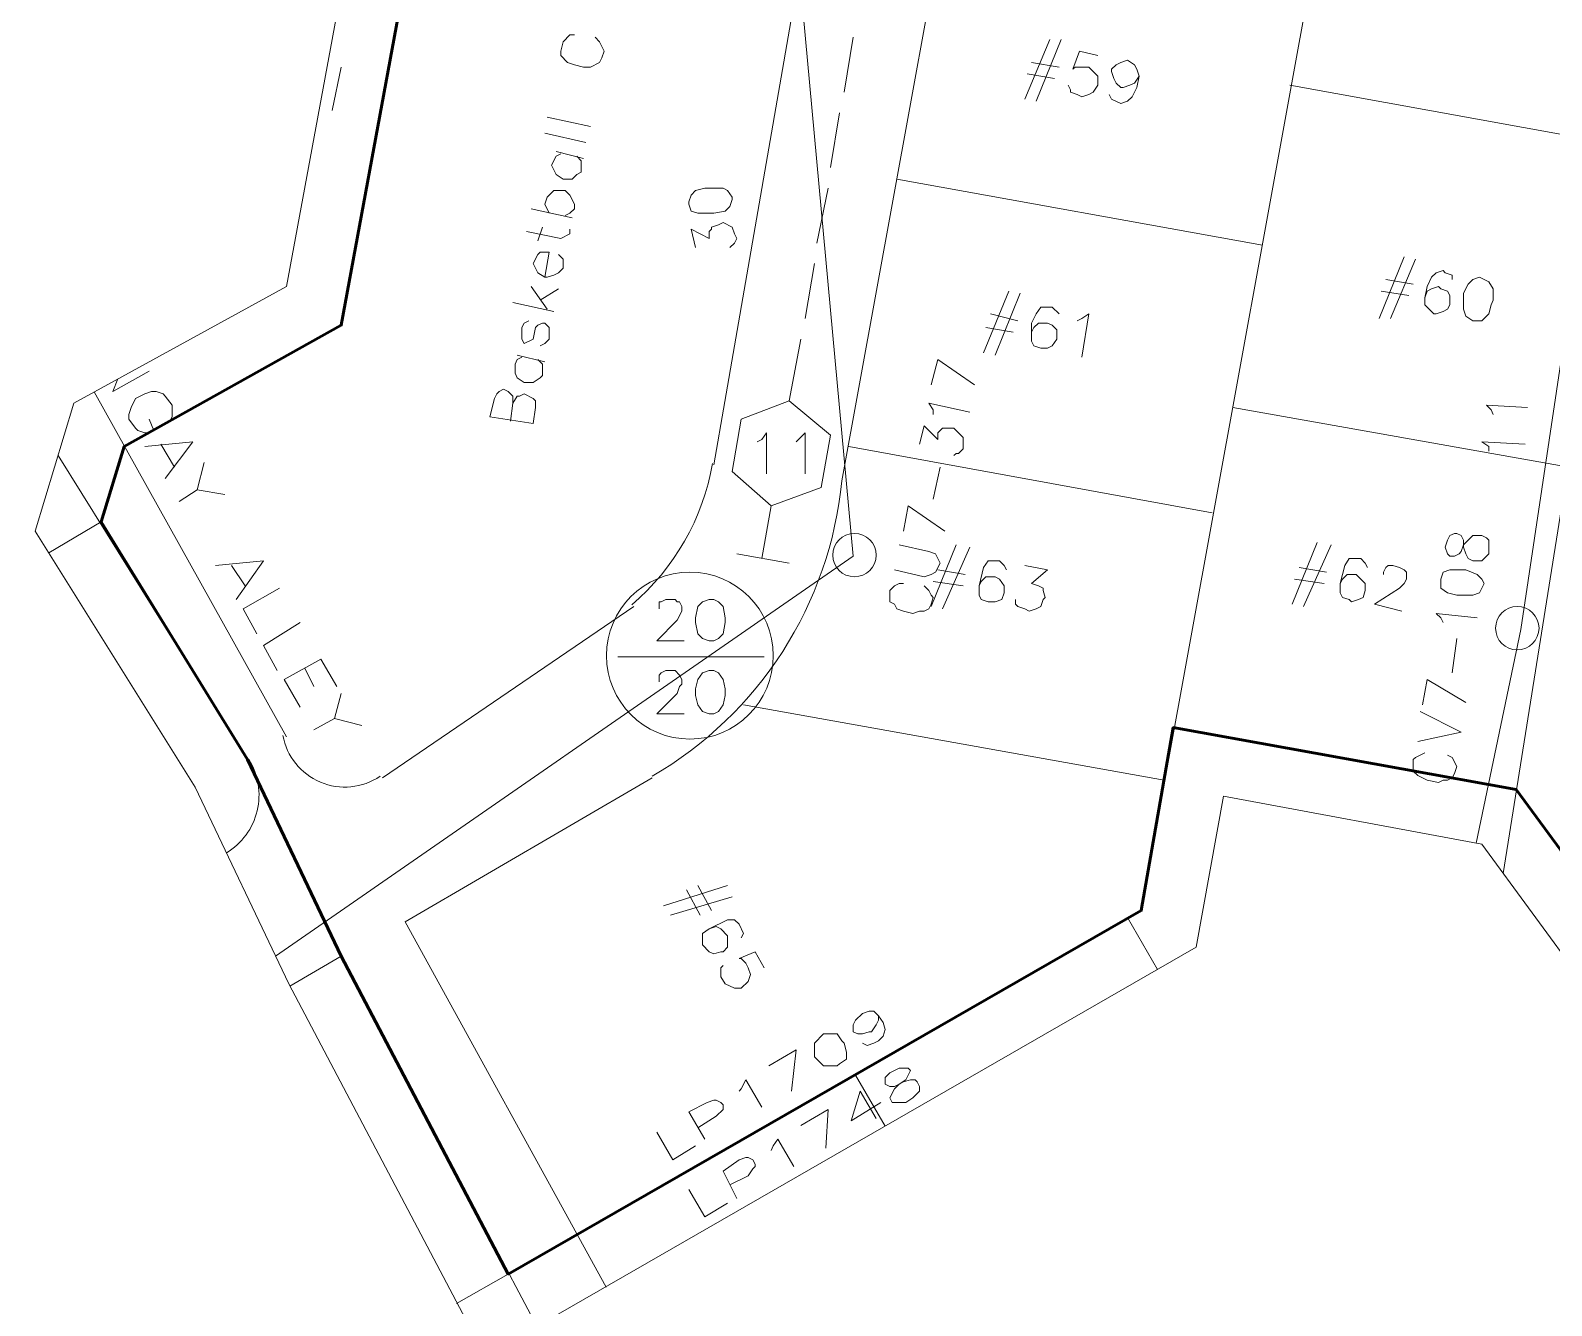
# Model space of a CAD drawing. Header units: millimetres. Extents: x 3.6 to 37.8, y 0.6 to 28.7.
# Drawn here: x 17.978 to 20.753, y 1.724 to 4.05 of the extents above; entities that cross this region are included whole.
import ezdxf

# ---------------------------------------------------------------- set-up
doc = ezdxf.new("R2010")
doc.units = ezdxf.units.MM
for name, color, linetype in [('PDF_0', 7, 'Continuous'), ('PDF_S102$BOUNDARY-NODE', 3, 'Continuous'), ('PDF_S102$NAME-LANDMARK', 7, 'Continuous'), ('PDF_S102$NAME-ROAD', 7, 'Continuous'), ('PDF_S102$Passives-TapOffs', 7, 'Continuous'), ('PDF_S102$POLE', 7, 'Continuous'), ('PDF_S102$STRAND', 7, 'Continuous'), ('PDF_S102$Symbols-SelfTerminating', 7, 'Continuous')]:
    doc.layers.add(name, color=color, linetype=linetype)
for name, color, linetype, true_color in [('PDF_S102$Cable-565', 23, 'Continuous', 0xdd8a6d), ('PDF_S102$LOTS', 254, 'Continuous', 0xdcdcdc), ('PDF_S102$NAME-boundarynode', 104, 'Continuous', 0x009425), ('PDF_S102$ROAD', 8, 'Continuous', 0x7f7f7f), ('PDF_S102$SDU', 157, 'Continuous', 0x396472), ('PDF_S102$Symbols-EndOfLine', 15, 'Continuous', 0x944a4a)]:
    doc.layers.add(name, color=color, linetype=linetype, true_color=true_color)

msp = doc.modelspace()

# ---------------------------------------------------------------- linework, layer by layer
at = {"layer": 'PDF_0', "lineweight": 9}
msp.add_lwpolyline([(16.18099, 9.11284), (16.10593, 8.90851), (14.9008, 2.41582), (15.6931, 2.86201), (16.37281, 3.29152), (17.44033, 3.91285), (17.97826, 4.24645), (18.54955, 4.14637), (18.4453, 3.58342), (18.05749, 3.37075), (17.9866, 3.13723), (18.2785, 2.67019), (18.44947, 2.31157), (18.80809, 1.63186), (20.10496, 2.37829), (20.155, 2.65351), (20.62621, 2.56594), (20.80969, 2.31574)], dxfattribs=at)
at = {"layer": 'PDF_S102$BOUNDARY-NODE', "lineweight": 60}
msp.add_lwpolyline([(21.42755, 2.20272), (21.44353, 2.31157), (20.87224, 2.41582), (20.68876, 2.66602), (20.06326, 2.77861), (20.00488, 2.44501), (18.84979, 1.78198), (18.54538, 2.36161), (18.37441, 2.72023), (18.10753, 3.15391), (18.14923, 3.29152), (18.54538, 3.51253), (18.67882, 4.23811), (17.95741, 4.36321), (17.38195, 4.00459), (16.31443, 3.38743), (15.63472, 2.95792), (15.05509, 2.62849), (15.18853, 3.34573)], dxfattribs=at)
at = {"layer": 'PDF_S102$Cable-565', "lineweight": 13}
for points in [[(19.46278, 3.93787), (19.47946, 4.03795)], [(19.43776, 3.80026), (19.45444, 3.90034)], [(19.41274, 3.66265), (19.43359, 3.76273)], [(19.39189, 3.52504), (19.40857, 3.62512)], [(19.3627, 3.37492), (19.38355, 3.48751)]]:
    msp.add_lwpolyline(points, dxfattribs=at)
at = {"layer": 'PDF_S102$LOTS', "lineweight": 0}
for points in [[(18.14923, 3.29152), (18.54538, 3.51253), (19.43359, 8.33305)], [(18.97489, 1.85287), (20.00488, 2.44501), (20.4052, 4.64677)], [(20.27593, 3.95038), (20.87641, 3.84196)], [(19.55869, 3.77941), (20.22589, 3.65848)], [(20.17168, 3.36241), (20.78467, 3.25399)], [(19.47112, 3.29152), (20.13415, 3.17059)], [(18.10753, 3.15391), (18.01148, 3.09743)], [(19.2793, 2.82031), (20.04658, 2.6827)], [(20.06326, 2.77861), (20.68876, 2.66602)], [(20.0343, 2.33758), (19.97986, 2.4325)], [(19.53785, 2.0516), (19.48363, 2.14477)], [(18.84979, 1.78198), (18.75567, 1.72798)]]:
    msp.add_lwpolyline(points, dxfattribs=at)
at = {"layer": 'PDF_S102$NAME-boundarynode', "lineweight": 18}
for points in [[(19.52533, 2.24485), (19.52116, 2.23651), (19.51282, 2.224), (19.50865, 2.224), (19.49614, 2.21983), (19.4878, 2.21983), (19.47946, 2.224), (19.47946, 2.23651), (19.48363, 2.24485), (19.49614, 2.25736), (19.50865, 2.26153), (19.51699, 2.26153), (19.52533, 2.25319)], [(19.40857, 2.20315), (19.42525, 2.21983), (19.45027, 2.21983), (19.45861, 2.20732), (19.46278, 2.20315), (19.46695, 2.18647), (19.46695, 2.17396), (19.45444, 2.16562), (19.45027, 2.16145), (19.42525, 2.16145), (19.40857, 2.17813)], [(19.54618, 2.14894), (19.56286, 2.15728), (19.57954, 2.15728), (19.58371, 2.15311), (19.57537, 2.13643), (19.56286, 2.12809), (19.55452, 2.11975), (19.54618, 2.10307), (19.55035, 2.09473), (19.57537, 2.09473), (19.58788, 2.10307), (19.60039, 2.11558), (19.60039, 2.12392), (19.59622, 2.13226), (19.59205, 2.13643), (19.58371, 2.13643), (19.5712, 2.13226), (19.55452, 2.12392), (19.54618, 2.12392), (19.53784, 2.12809), (19.53784, 2.1406)]]:
    msp.add_lwpolyline(points, close=True, dxfattribs=at)
for points in [[(19.52533, 2.25319), (19.53367, 2.24068), (19.53784, 2.22817), (19.53367, 2.21566), (19.52533, 2.20732), (19.51699, 2.20315), (19.50448, 2.19898), (19.49614, 2.20315)], [(19.32517, 2.16145), (19.37521, 2.19064), (19.36687, 2.11558)], [(19.27096, 2.11558), (19.27513, 2.11975), (19.28347, 2.13643), (19.31266, 2.08639)], [(19.5295, 2.09473), (19.47529, 2.06137), (19.49197, 2.11558), (19.52116, 2.06554)], [(19.20841, 2.02801), (19.17922, 2.07805), (19.21258, 2.09473), (19.22509, 2.0989), (19.22926, 2.0989), (19.2376, 2.09473), (19.24177, 2.09056), (19.24177, 2.08222), (19.22926, 2.06971), (19.1959, 2.04886)], [(19.38355, 2.05303), (19.43359, 2.08222), (19.42942, 2.01133)], [(19.19173, 2.0155), (19.15003, 1.99048), (19.12084, 2.04052)], [(19.32934, 2.00716), (19.33351, 2.0155), (19.34185, 2.02801), (19.37104, 1.97797)], [(19.26679, 1.91959), (19.24177, 1.96963), (19.27096, 1.99048), (19.28347, 1.99465), (19.28764, 1.99465), (19.29598, 1.99048), (19.30015, 1.98214), (19.30015, 1.97797), (19.29598, 1.9738), (19.28764, 1.96129), (19.25428, 1.94461)], [(19.25011, 1.91125), (19.20841, 1.88623), (19.17922, 1.93627)]]:
    msp.add_lwpolyline(points, dxfattribs=at)
at = {"layer": 'PDF_S102$NAME-LANDMARK', "lineweight": 0}
for points in [[(19.00825, 4.03795), (19.01659, 4.02961), (19.02493, 4.01293), (19.02076, 4.00042), (19.01659, 3.99208), (18.99991, 3.98374), (18.9874, 3.98374), (18.97072, 3.98791), (18.95821, 3.99208), (18.9457, 4.00459), (18.9457, 4.01293), (18.94987, 4.02961), (18.96238, 4.04212), (18.97072, 4.04212)], [(18.99991, 3.87532), (18.92068, 3.892)], [(18.99157, 3.84613), (18.91651, 3.86281)], [(18.97489, 3.82111), (18.98323, 3.81277), (18.98323, 3.79192), (18.97489, 3.78775), (18.96655, 3.77941), (18.94987, 3.77941), (18.93736, 3.78775), (18.92902, 3.80443), (18.93736, 3.82111), (18.9457, 3.82528)], [(18.9874, 3.81694), (18.93736, 3.82945)], [(18.92485, 3.71686), (18.91651, 3.73354), (18.92068, 3.74605), (18.93319, 3.75856), (18.95404, 3.75856), (18.96238, 3.75022), (18.97072, 3.73354), (18.97072, 3.7252), (18.96238, 3.71686), (18.95404, 3.71269)], [(18.96655, 3.70852), (18.89149, 3.7252)], [(18.91234, 3.69184), (18.904, 3.66682)], [(18.96238, 3.68767), (18.96238, 3.67933), (18.9457, 3.67099), (18.88315, 3.6835)], [(18.94153, 3.6418), (18.94987, 3.63346), (18.94987, 3.61678), (18.94153, 3.60844), (18.93319, 3.60427), (18.92068, 3.6001), (18.91651, 3.6001), (18.904, 3.60844), (18.89566, 3.62512), (18.904, 3.6418), (18.90817, 3.64597), (18.92485, 3.64597), (18.91651, 3.6001)], [(18.92068, 3.54172), (18.89149, 3.58342)], [(18.93319, 3.53755), (18.85813, 3.55423)], [(18.94153, 3.57925), (18.90817, 3.5584)], [(18.90817, 3.475), (18.91651, 3.47917), (18.92485, 3.48751), (18.92485, 3.50836), (18.91651, 3.5167), (18.91234, 3.5167), (18.904, 3.51253), (18.89983, 3.50836), (18.89566, 3.48751), (18.87898, 3.47917), (18.87481, 3.48751), (18.87481, 3.50836), (18.87898, 3.5167), (18.88732, 3.52087)], [(18.904, 3.44998), (18.91234, 3.44164), (18.91234, 3.42079), (18.90817, 3.41662), (18.89566, 3.40828), (18.87898, 3.40828), (18.86647, 3.41662), (18.8623, 3.42496), (18.8623, 3.44164), (18.86647, 3.44998), (18.87481, 3.45415)], [(18.91651, 3.44581), (18.86647, 3.45832)], [(18.85813, 3.37075), (18.86647, 3.38326), (18.87064, 3.38326), (18.87898, 3.38743), (18.89566, 3.37909), (18.89983, 3.37492), (18.89983, 3.36241), (18.89566, 3.33322), (18.81643, 3.34573), (18.82477, 3.37909), (18.82894, 3.38743), (18.83311, 3.3916), (18.84145, 3.39577), (18.84979, 3.3916), (18.85813, 3.38326), (18.85813, 3.37075), (18.85396, 3.33739)]]:
    msp.add_lwpolyline(points, dxfattribs=at)
at = {"layer": 'PDF_S102$NAME-ROAD', "lineweight": 9}
for points in [[(18.13789, 3.41484), (18.12838, 3.3916), (18.1951, 3.42913)], [(18.1951, 3.34156), (18.20344, 3.32071), (18.1951, 3.31654), (18.18676, 3.31654), (18.17425, 3.32071), (18.17008, 3.32488), (18.15757, 3.34156), (18.15757, 3.3499), (18.16174, 3.36241), (18.17008, 3.37909), (18.18676, 3.38743), (18.19927, 3.3916), (18.20761, 3.3916), (18.22012, 3.38743), (18.22429, 3.38326), (18.2368, 3.36658), (18.2368, 3.34573), (18.23263, 3.33739)], [(18.18676, 3.29152), (18.27433, 3.29986), (18.22429, 3.23314)], [(18.24097, 3.25399), (18.21595, 3.29569)], [(18.29518, 3.26233), (18.28267, 3.21229), (18.24931, 3.19144)], [(18.28267, 3.21229), (18.33271, 3.20395)], [(18.31603, 3.07468), (18.4036, 3.08302), (18.35356, 3.01213)], [(18.37024, 3.03715), (18.34522, 3.07468)], [(18.39109, 2.94958), (18.36607, 2.99545), (18.43279, 3.03298)], [(18.42862, 2.88286), (18.4036, 2.92873), (18.47032, 2.97043)], [(18.47032, 2.81614), (18.44113, 2.86618), (18.50785, 2.90371), (18.53704, 2.85367)], [(18.49534, 2.85367), (18.47866, 2.88703)], [(18.54538, 2.84116), (18.53287, 2.79529), (18.49534, 2.77444)], [(18.53287, 2.79529), (18.58291, 2.78278)]]:
    msp.add_lwpolyline(points, dxfattribs=at)
at = {"layer": 'PDF_S102$Passives-TapOffs', "lineweight": 9}
msp.add_lwpolyline([(19.42108, 3.21646), (19.32934, 3.1831), (19.25845, 3.24565), (19.27513, 3.34156), (19.3627, 3.37492), (19.43776, 3.31237)], close=True, dxfattribs=at)
for points in [[(19.30432, 3.29986), (19.31266, 3.30403), (19.321, 3.31654), (19.321, 3.24148)], [(19.37521, 3.29986), (19.39189, 3.31654), (19.39189, 3.24148)]]:
    msp.add_lwpolyline(points, dxfattribs=at)
at = {"layer": 'PDF_S102$POLE', "lineweight": 0}
for points in [[(19.62124, 3.40411), (19.63375, 3.44998), (19.70047, 3.40411)], [(19.62541, 3.3499), (19.62541, 3.35824), (19.61707, 3.37075), (19.69213, 3.35407)], [(19.60039, 3.29569), (19.60873, 3.32905), (19.63375, 3.30403), (19.63375, 3.31654), (19.64209, 3.32488), (19.66294, 3.32488), (19.67962, 3.3082), (19.67962, 3.28735), (19.67128, 3.27901), (19.66711, 3.27901), (19.66294, 3.27484)], [(19.63792, 3.25399), (19.62541, 3.19561)], [(19.5712, 3.13723), (19.57954, 3.1831), (19.64626, 3.13723)], [(19.56286, 3.11221), (19.61707, 3.0997), (19.62958, 3.09553), (19.63792, 3.07885), (19.62958, 3.06217), (19.62124, 3.058), (19.60873, 3.05383), (19.55452, 3.06634)], [(19.60873, 3.03715), (19.61707, 3.02881), (19.62124, 3.02047), (19.62541, 3.0163), (19.62124, 3.00379), (19.61707, 2.99545), (19.60873, 2.99128), (19.60039, 2.99128), (19.58788, 2.98711), (19.5712, 2.99128), (19.55869, 2.99545), (19.55452, 3.00379), (19.54618, 3.00796), (19.54618, 3.02881), (19.55452, 3.03715), (19.56286, 3.04132), (19.5712, 3.04132)], [(20.55532, 2.97043), (20.55115, 2.97877), (20.54281, 2.98711), (20.61787, 2.97877)], [(20.58034, 2.94124), (20.572, 2.87869)], [(20.51779, 2.82031), (20.52613, 2.86618), (20.59702, 2.82448)], [(20.51362, 2.8078), (20.58868, 2.77027), (20.50945, 2.75359)], [(20.56366, 2.72857), (20.572, 2.7244), (20.58034, 2.70772), (20.57617, 2.69521), (20.572, 2.68687), (20.56366, 2.6827), (20.55532, 2.6827), (20.54698, 2.67853), (20.52613, 2.6827), (20.50945, 2.69104), (20.50111, 2.69938), (20.50111, 2.72023), (20.50528, 2.7244), (20.52196, 2.73274)]]:
    msp.add_lwpolyline(points, dxfattribs=at)
for points in [[(20.55949, 3.10804), (20.56366, 3.12055), (20.56783, 3.12889), (20.57617, 3.13306), (20.58034, 3.13306), (20.58868, 3.12889), (20.59285, 3.12055), (20.59285, 3.10804), (20.59702, 3.09553), (20.60119, 3.08719), (20.60953, 3.08302), (20.62621, 3.08302), (20.63872, 3.09553), (20.63872, 3.12055), (20.63455, 3.12472), (20.62621, 3.12889), (20.60953, 3.12889), (20.59285, 3.11221), (20.58868, 3.0997), (20.58451, 3.09553), (20.57617, 3.09136), (20.56783, 3.09136), (20.56366, 3.09553)], [(20.55115, 3.03298), (20.55115, 3.04966), (20.55532, 3.06217), (20.56783, 3.06634), (20.59702, 3.06634), (20.61787, 3.058), (20.62621, 3.04966), (20.63038, 3.04132), (20.62204, 3.02464), (20.60953, 3.02047), (20.58034, 3.02047), (20.56366, 3.02464)]]:
    msp.add_lwpolyline(points, close=True, dxfattribs=at)
for centre in [(19.48154, 3.09345), (20.69084, 2.96001)]:
    msp.add_circle(centre, 0.03961, dxfattribs=at)
at = {"layer": 'PDF_S102$ROAD', "lineweight": 0}
for points in [[(19.22509, 3.25816), (20.06326, 8.08285)], [(20.66526, 2.51269), (20.91394, 4.07131)], [(18.09438, 3.39098), (18.4453, 2.76193)], [(18.37441, 2.72023), (18.02851, 3.27528)], [(18.62044, 2.68687), (19.07914, 2.99962)], [(19.02857, 1.75824), (18.66214, 2.42416), (19.1125, 2.68687)], [(18.90273, 1.68575), (18.54538, 2.36161), (18.45172, 2.30729)]]:
    msp.add_lwpolyline(points, dxfattribs=at)
msp.add_lwpolyline([(20.33431, 8.03698), (19.45861, 3.22897, -0.2413116), (19.11249, 2.68986)], format="xyb", dxfattribs=at)
for centre, radius, start, end in [((18.7935, 3.3353), 0.43576, 310.29779, 350.14526), ((18.55164, 2.78487), 0.11468, 190.2077, 304.1785), ((18.27225, 2.65559), 0.12301, 301.0532, 32.04217)]:
    msp.add_arc(centre, radius, start, end, dxfattribs=at)
at = {"layer": 'PDF_S102$SDU', "lineweight": 0}
for points in [[(19.79221, 3.92536), (19.83808, 4.03378)], [(19.81306, 3.92119), (19.85893, 4.03378)], [(19.87144, 3.95038), (19.87561, 3.94204), (19.87561, 3.93787), (19.88812, 3.9337), (19.89646, 3.92953), (19.90897, 3.9337), (19.91731, 3.93787), (19.92565, 3.95038), (19.92565, 3.96706), (19.90897, 3.98374), (19.88395, 3.98374), (19.87978, 3.97957), (19.89229, 4.01293), (19.92565, 4.00459)], [(18.5287, 3.90451), (18.54538, 3.98374)], [(19.84642, 3.96289), (19.79638, 3.97123)], [(19.85476, 3.98374), (19.80472, 3.99208)], [(20.00071, 3.96706), (19.99654, 3.94621), (19.9882, 3.92953), (19.97986, 3.92119), (19.96735, 3.91702), (19.95067, 3.92536), (19.9465, 3.9337)], [(20.43856, 3.52504), (20.48443, 3.63763)], [(20.45941, 3.52504), (20.50528, 3.63346)], [(20.52196, 3.56257), (20.52613, 3.58342), (20.53447, 3.6001), (20.54281, 3.60844), (20.55532, 3.61261), (20.55949, 3.60844), (20.572, 3.60427), (20.572, 3.59593)], [(20.50111, 3.58759), (20.45107, 3.59593)], [(19.71715, 3.46249), (19.76302, 3.57508)], [(19.738, 3.45832), (19.78387, 3.57091)], [(20.49277, 3.56674), (20.44273, 3.57508)], [(19.7797, 3.52087), (19.72966, 3.53338)], [(19.80472, 3.50002), (19.80472, 3.5167), (19.81306, 3.53338), (19.8214, 3.54589), (19.84225, 3.54589), (19.85476, 3.53338)], [(19.88812, 3.52087), (19.89646, 3.52504), (19.90897, 3.53338), (19.89646, 3.45415)], [(19.77136, 3.50002), (19.72132, 3.50836)], [(19.62124, 2.99962), (19.66711, 3.11221)], [(20.2801, 3.00379), (20.32597, 3.11638)], [(20.30095, 2.99962), (20.35099, 3.11221)], [(19.64209, 2.99545), (19.69213, 3.10804)], [(19.70881, 3.03715), (19.71715, 3.07051), (19.72549, 3.08302), (19.74634, 3.08302), (19.75468, 3.07468), (19.75885, 3.06634)], [(20.36767, 3.04132), (20.37601, 3.07468), (20.38435, 3.08719), (20.4052, 3.08719), (20.41354, 3.07885), (20.41771, 3.07051)], [(19.68379, 3.058), (19.63375, 3.06634)], [(19.79221, 3.07468), (19.83391, 3.06634), (19.80472, 3.04132), (19.81723, 3.03715), (19.82557, 3.03298), (19.82557, 3.02881), (19.82974, 3.0163), (19.82557, 3.01213), (19.8214, 2.99962), (19.81306, 2.99545), (19.80055, 2.99128), (19.79221, 2.99545), (19.7797, 2.99962), (19.77553, 3.00379), (19.77553, 3.01213)], [(20.34265, 3.06217), (20.29261, 3.07051)], [(20.4469, 3.058), (20.4469, 3.06217), (20.45107, 3.07051), (20.45524, 3.07468), (20.46358, 3.07468), (20.47609, 3.07051), (20.48443, 3.06634), (20.4886, 3.06217), (20.4886, 3.04966), (20.48443, 3.04132), (20.47609, 3.03298), (20.43022, 3.00379), (20.48026, 2.99128)], [(19.67962, 3.03715), (19.62541, 3.04549)], [(20.33848, 3.04132), (20.28427, 3.04966)], [(19.13335, 2.45335), (19.25011, 2.49088)], [(19.14586, 2.43667), (19.25845, 2.47003)], [(19.20007, 2.43667), (19.17505, 2.48254)], [(19.22092, 2.44501), (19.1959, 2.49088)], [(19.21675, 2.41165), (19.25011, 2.42833), (19.26262, 2.42833), (19.27096, 2.41999), (19.2793, 2.40331), (19.27513, 2.39497)], [(19.24177, 2.34493), (19.2376, 2.34076), (19.2376, 2.32408), (19.24594, 2.31157), (19.26262, 2.30323), (19.27513, 2.30323), (19.28764, 2.31574), (19.29181, 2.32825), (19.28764, 2.34076), (19.28347, 2.3491), (19.27513, 2.35744), (19.27096, 2.35744), (19.30015, 2.36995), (19.31683, 2.34076)]]:
    msp.add_lwpolyline(points, dxfattribs=at)
for points in [[(19.99237, 3.95455), (19.98403, 3.95038), (19.97152, 3.94621), (19.96735, 3.94621), (19.95901, 3.95455), (19.95484, 3.96289), (19.95067, 3.9754), (19.95067, 3.97957), (19.95901, 3.98791), (19.96735, 3.99208), (19.97986, 3.99625), (19.99237, 3.98791), (19.99654, 3.97957), (20.00071, 3.96706)], [(20.52613, 3.57508), (20.53447, 3.57925), (20.54698, 3.58342), (20.55115, 3.57925), (20.56366, 3.57508), (20.56783, 3.56674), (20.56783, 3.55006), (20.56366, 3.54172), (20.55532, 3.53755), (20.54281, 3.53338), (20.53864, 3.53338), (20.52196, 3.55006), (20.52196, 3.56257)], [(20.62204, 3.6001), (20.63872, 3.59176), (20.64706, 3.57925), (20.64706, 3.5584), (20.64289, 3.55006), (20.63872, 3.53338), (20.62621, 3.52087), (20.60953, 3.52087), (20.59702, 3.52921), (20.59285, 3.54172), (20.59285, 3.57091), (20.60119, 3.58759), (20.60953, 3.59593)], [(19.80889, 3.50836), (19.81723, 3.5167), (19.83391, 3.5167), (19.84225, 3.51253), (19.85059, 3.50419), (19.85059, 3.48751), (19.84225, 3.475), (19.83391, 3.47083), (19.8214, 3.47083), (19.80889, 3.475), (19.80472, 3.48334), (19.80472, 3.50002)], [(19.71298, 3.04549), (19.72132, 3.05383), (19.738, 3.05383), (19.74634, 3.04966), (19.75468, 3.03715), (19.75468, 3.02464), (19.75051, 3.01213), (19.738, 3.00796), (19.72549, 3.00796), (19.71298, 3.01213), (19.70881, 3.02047), (19.70881, 3.03715)], [(20.37184, 3.04966), (20.38018, 3.058), (20.39686, 3.058), (20.41354, 3.04132), (20.41354, 3.02881), (20.40937, 3.0163), (20.40103, 3.01213), (20.38852, 3.00796), (20.38435, 3.01213), (20.37184, 3.0163), (20.36767, 3.02464), (20.36767, 3.04132)], [(19.22926, 2.41582), (19.2376, 2.41165), (19.25011, 2.39914), (19.25011, 2.37829), (19.24177, 2.36995), (19.2376, 2.36995), (19.22509, 2.36578), (19.21675, 2.36995), (19.20424, 2.38246), (19.20424, 2.40331), (19.21675, 2.41165)]]:
    msp.add_lwpolyline(points, close=True, dxfattribs=at)
at = {"layer": 'PDF_S102$STRAND', "color": 254, "lineweight": 0, "true_color": 0xdcdcdc}
for points in [[(18.42544, 2.36198), (19.47946, 3.09136), (19.36687, 4.31317), (19.6129, 5.79352), (19.81306, 6.89023), (20.01322, 8.17876), (21.93976, 8.18293), (22.25251, 9.50065), (22.3234, 10.71412), (22.20664, 12.26119), (22.14826, 13.1494), (22.09405, 14.07097), (22.00648, 15.32614), (21.87304, 16.86904), (23.491, 17.00665)], [(20.61584, 2.56787), (20.6971, 2.95792), (20.83888, 3.90451), (21.66454, 4.54669), (21.63952, 6.3106), (21.93976, 8.18293)]]:
    msp.add_lwpolyline(points, dxfattribs=at)
at = {"layer": 'PDF_S102$STRAND', "lineweight": 0}
msp.add_lwpolyline([(19.17922, 3.73354), (19.17922, 3.73771), (19.18339, 3.75022), (19.19173, 3.75856), (19.20841, 3.76273), (19.24177, 3.76273), (19.25011, 3.75856), (19.25845, 3.74605), (19.25845, 3.74188), (19.25428, 3.72937), (19.24594, 3.72103), (19.22509, 3.71686), (19.1959, 3.71686), (19.18339, 3.72103)], close=True, dxfattribs=at)
for points in [[(19.19173, 3.65431), (19.18339, 3.68767), (19.21675, 3.67099), (19.21675, 3.6835), (19.22092, 3.68767), (19.22092, 3.69184), (19.23343, 3.69601), (19.24177, 3.70018), (19.25845, 3.69184), (19.26262, 3.67933), (19.26679, 3.67099), (19.26262, 3.66265), (19.25428, 3.65431)], [(20.64706, 3.3499), (20.64289, 3.35824), (20.63455, 3.36658), (20.70961, 3.36241)], [(20.63872, 3.28318), (20.63872, 3.29152), (20.62621, 3.29986), (20.70544, 3.29569)]]:
    msp.add_lwpolyline(points, dxfattribs=at)
at = {"layer": 'PDF_S102$Symbols-EndOfLine', "lineweight": 0}
for points in [[(19.12501, 2.99545), (19.12501, 3.00796), (19.12918, 3.00796), (19.13752, 3.01213), (19.1542, 3.01213), (19.15837, 3.00796), (19.16254, 3.00796), (19.16671, 2.99962), (19.16671, 2.99128), (19.15837, 2.9746), (19.12084, 2.93707), (19.17088, 2.93707)], [(19.31683, 2.90788), (19.04995, 2.90788)], [(19.12501, 2.86201), (19.12501, 2.87452), (19.12918, 2.87869), (19.13752, 2.88286), (19.1542, 2.88286), (19.16254, 2.87452), (19.16671, 2.86618), (19.16671, 2.85784), (19.16254, 2.85367), (19.15837, 2.84116), (19.12084, 2.80363), (19.17088, 2.80363)]]:
    msp.add_lwpolyline(points, dxfattribs=at)
for points in [[(19.21675, 3.01213), (19.22509, 3.01213), (19.23343, 3.00796), (19.24177, 2.99962), (19.24594, 2.97877), (19.24594, 2.97043), (19.24177, 2.94958), (19.23343, 2.94124), (19.22509, 2.93707), (19.21675, 2.93707), (19.20424, 2.94124), (19.1959, 2.94958), (19.19173, 2.97043), (19.19173, 2.97877), (19.1959, 2.99962), (19.20424, 3.00796)], [(19.21675, 2.88286), (19.22509, 2.88286), (19.23343, 2.87869), (19.24177, 2.86618), (19.24594, 2.8495), (19.24594, 2.83699), (19.24177, 2.82031), (19.23343, 2.8078), (19.22509, 2.80363), (19.21675, 2.80363), (19.20424, 2.8078), (19.1959, 2.82031), (19.19173, 2.83699), (19.19173, 2.8495), (19.1959, 2.86618), (19.20424, 2.87869)]]:
    msp.add_lwpolyline(points, close=True, dxfattribs=at)
msp.add_circle((19.1813, 2.90996), 0.15221, dxfattribs=at)
at = {"layer": 'PDF_S102$Symbols-SelfTerminating', "lineweight": 9}
for points in [[(19.31266, 3.08719), (19.32934, 3.1831)], [(19.3627, 3.07885), (19.26679, 3.09553)]]:
    msp.add_lwpolyline(points, dxfattribs=at)

doc.saveas('drawing.dxf')
